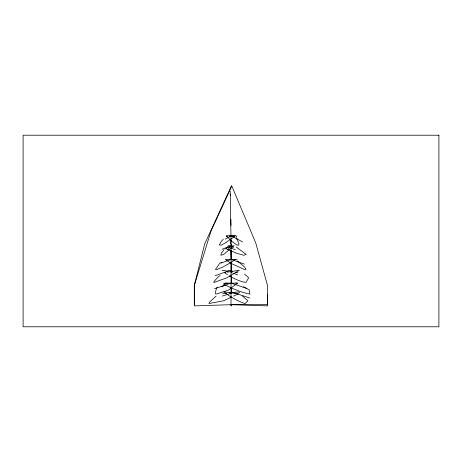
<?xml version="1.0" encoding="UTF-8"?>
<svg xmlns="http://www.w3.org/2000/svg" width="462" height="462" viewBox="0 0 462 462"><rect width="100%" height="100%" fill="white"/><g stroke="black" fill="none" stroke-linecap="round" stroke-linejoin="round"><path stroke-width="0.69" d="M230.682 244.132L230.925 240.026M231.266 246.875L231.578 245.611L222.083 249.249M194.6 304.677L194.6 284.263L204.637 244.098L231.595 185.545L255.723 242.862L267.521 285.58L267.521 304.677L231.37 304.677L231.012 305.89L231.087 245.258L230.249 191.366M231.514 186.763L210.984 231.081L194.3 285.481L194.3 305.89L231.37 304.677L267.66 305.89L267.66 296.338L267.273 294.952M231.999 270.853L231.017 272.505L232.334 272.978M224.093 249.515L221.286 253.205L220.911 255.284L223.614 254.452L234.13 245.611L230.036 246.875M226.501 236.815L227.027 236.146M227.876 249.526L230.157 246.904M223.279 239.224L221.35 241.274L219.346 244.987L221.292 245.103L225.19 243.035L235.1 236.146L229.926 235.839M231.549 291.886L229.833 293.665L222.361 296.05M217.55 287.139L216.591 288.063L215.304 292.769L215.852 294.19L228.511 290.096L237.607 282.894L229.256 283.397M216.002 296.182L210.008 301.686L208.968 303.517L223.643 300.808L231.774 296.939M221.379 262.231L219.698 263.415L215.407 269.496L217.036 269.496L222.811 267.048L230.584 262.687M231.179 262.352L235.279 259.471M220.051 275.589L218.33 276.744L214.201 281.26L213.744 282.548L227.004 277.749L239.293 270.299L230.226 271.668M224.318 283.616L225.543 282.894L231.803 283.345M225.289 239.108L231.225 235.915M227.535 246.258L228.754 245.611L231.814 246.662M233.651 296.05L238.652 293.665L229.527 292.562M229.989 283.645L231.745 282.894L214.518 288.744M215.194 275.762L229.857 270.299L231.208 271.956M221.021 263.057L231.115 259.471L230.7 250.375M232.461 246.032L225.508 248.458L236.475 253.205L243.786 255.284L246.171 254.452L236.163 246.904M221.2 286.677L225.3 285.285M225.854 272.314L224.474 272.505L227.396 274.624M227.235 272.124L232.761 271.356M230.821 292.816L238.588 291.886L239.79 292.544M222.62 293.665L226.807 293.203M229.597 292.891L231.693 292.66M232.513 283.212L223.158 283.899C231.566 288.311 240.592 292.261 249.867 294.127L249.428 290.096L243.428 286.665M229.932 235.995L235.828 235.643L236.781 236.665M229.822 235.995L232.646 235.839M237.191 259.471L225.364 259.471L231.15 263.415L244.392 269.496L246.003 269.496L244.664 267.048L237.347 260.915M232.623 235.995L226.322 235.643L231.762 241.274L236.787 244.987L238.877 245.103L238.756 243.035L236.215 237.439M230.411 283.229L233.905 283.437M235.995 283.564L237.393 283.645M232.167 292.816L223.879 291.886C230.22 296.893 237.508 301.108 245.155 303.615L247.892 300.808L242.475 296.05M222.014 270.299L228.297 271.165M230.388 271.454L232.484 271.737M230.134 271.35L232.236 271.668M235.747 272.193L237.849 272.505M229.689 246.032L231.745 246.662M232.432 246.875L233.72 247.268M231.785 248.458L235.175 249.59M246.922 288.513L231.087 283.096M249.798 298.019L231.15 291.886L231.964 293.075M231.254 259.471L244.329 264.114M233.651 273.446L237.601 274.861M236.475 238.779L237.699 239.432M242.596 241.949L230.873 235.643L231.543 236.146M229.146 275.895C234.384 278.546 240.113 281.82 246.009 282.415L248.66 277.749L244.508 274.024M231.37 304.677L231.456 305.89L231.456 304.475M230.313 194.213L230.342 195.634M230.85 219.144L230.988 225.554M231.381 244.08L231.387 246.217M231.393 250.485L231.41 259.742M231.416 263.3L231.433 271.841M231.439 276.825L231.45 283.235M231.456 287.497L231.456 293.156M231.173 262.936L231.173 271.252M438.9 135.21L23.1 135.21L23.1 326.79L438.9 326.79L438.9 135.21"/></g></svg>
